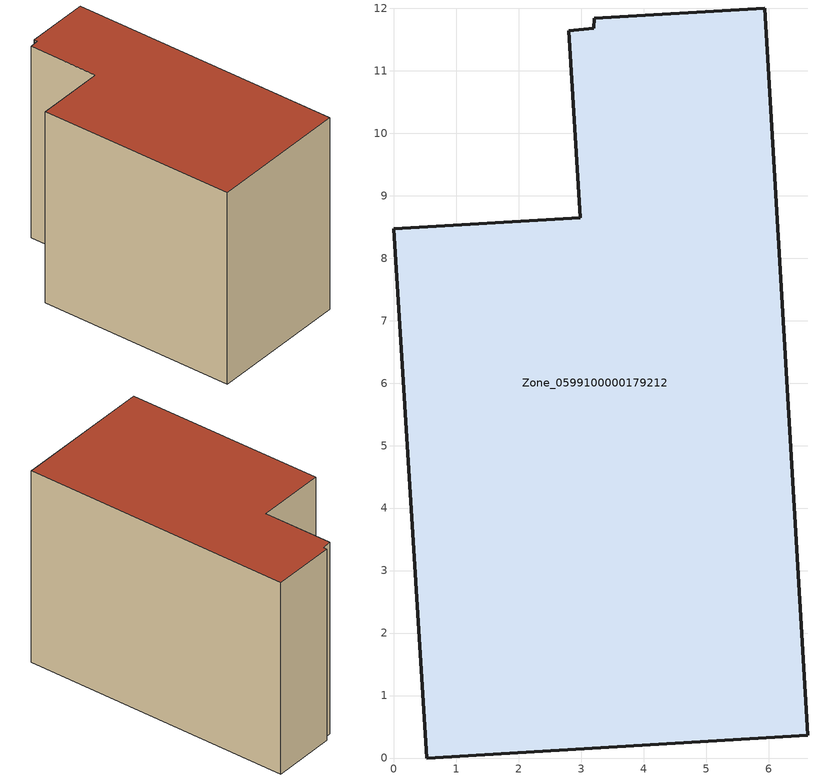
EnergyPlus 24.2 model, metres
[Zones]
Zone_0599100000179212
 floor ground (C_G): 2.81,11.64 3.21,11.68 3.21,11.84 5.94,12 6.63,0.36 0.53,0 0,8.47 2.99,8.65 z0
 wall outside (C_F): 0,8.47 0.53,0 6.63,0.36 5.94,12 3.21,11.84 3.21,11.68 2.81,11.64 2.99,8.65 0,8.47 z0:8.58
 roof outside (C_R): 3.21,11.68 2.81,11.64 2.99,8.65 0,8.47 0.53,0 6.63,0.36 5.94,12 3.21,11.84 z8.58
[BUILDING]
Pand.0599100000179212: North Axis=0; Terrain=City; Loads Convergence Tolerance Value=0.04; Temperature Convergence Tolerance Value=0.4; Solar Distribution=FullExterior; Maximum Number of Warmup Days=25; Minimum Number of Warmup Days=1
[Site:Location]
Rotterdam.The.Hague.AP_ZH_NLD Design_Conditions: Latitude=51.96; Longitude=4.45; Time Zone=1; Elevation=-4.5
[SITE:GROUNDTEMPERATURE:BUILDINGSURFACE]
18, 18, 18, 18, 18, 18, 18, 18, 18, 18, 18, 18
[MATERIAL] Thermal Absorptance=0.9; Solar Absorptance=0.7; Visible Absorptance=0.7
Name | Roughness | Thickness | Conductivity | Density | Specific Heat
G.TI.1946-1964 | MediumSmooth | 0.15 | 1 | 540 | 1210
F.TI.1946-1964 | Rough | 0.3 | 0.857143 | 1920 | 840
R.TI.1946-1964 | MediumRough | 0.2 | 0.277778 | 1500 | 1000
[CONSTRUCTION]
C_G: G.TI.1946-1964
C_F: F.TI.1946-1964
C_R: R.TI.1946-1964
[ZONE]
Zone_0599100000179212: Type=1; Multiplier=1; Ceiling Height=Autocalculate; Volume=Autocalculate; Floor Area=autocalculate; Part of Total Floor Area=Yes
[ZONEINFILTRATION:DESIGNFLOWRATE]
Infil_Zone_0599100000179212: Zone or ZoneList or Space or SpaceList=Zone_0599100000179212; Schedule=AlwaysOn; Design Flow Rate Calculation Method=Flow/Area; Flow Rate per Floor Area=0.003; Constant Term Coefficient=1; Temperature Term Coefficient=0; Velocity Term Coefficient=0; Velocity Squared Term Coefficient=0
[HVACTEMPLATE:ZONE:IDEALLOADSAIRSYSTEM]
Zone_0599100000179212: Maximum Heating Supply Air Temperature=50; Minimum Cooling Supply Air Temperature=13; Maximum Heating Supply Air Humidity Ratio=0.0156; Minimum Cooling Supply Air Humidity Ratio=0.0077; Heating Limit=NoLimit; Cooling Limit=NoLimit; Dehumidification Control Type=ConstantSensibleHeatRatio; Cooling Sensible Heat Ratio=0.7; Dehumidification Setpoint=60; Humidification Control Type=None; Humidification Setpoint=30; Outdoor Air Method=None; Outdoor Air Flow Rate per Person=0.00944; Outdoor Air Flow Rate per Zone Floor Area=0; Outdoor Air Flow Rate per Zone=0; Demand Controlled Ventilation Type=None; Outdoor Air Economizer Type=NoEconomizer; Heat Recovery Type=None; Sensible Heat Recovery Effectiveness=0.7; Latent Heat Recovery Effectiveness=0.65
[ZONECONTROL:THERMOSTAT]
ThermostatControl_Zone_0599100000179212: Zone or ZoneList=Zone_0599100000179212; Control Type Schedule=DualSetpointControlType; Control 1=Thermostat_Zone_0599100000179212; Temperature Difference Between Cutout And Setpoint=0
[THERMOSTATSETPOINT:DUALSETPOINT]
Thermostat_Zone_0599100000179212: Heating Setpoint Temperature Schedule=HeatingSetpoint_Zone_0599100000179212; Cooling Setpoint Temperature Schedule=CoolingSetpoint_Zone_0599100000179212
[SCHEDULE:COMPACT]
HeatingSetpoint_Zone_0599100000179212: Through: 12/31, For: AllDays, Until: 24:00, 21
CoolingSetpoint_Zone_0599100000179212: Through: 12/31, For: AllDays, Until: 24:00, 24
DualSetpointControlType: Through: 12/31, For: AllDays, Until: 24:00, 4
AlwaysOn: Through: 12/31, For: AllDays, Until: 24:00, 1
